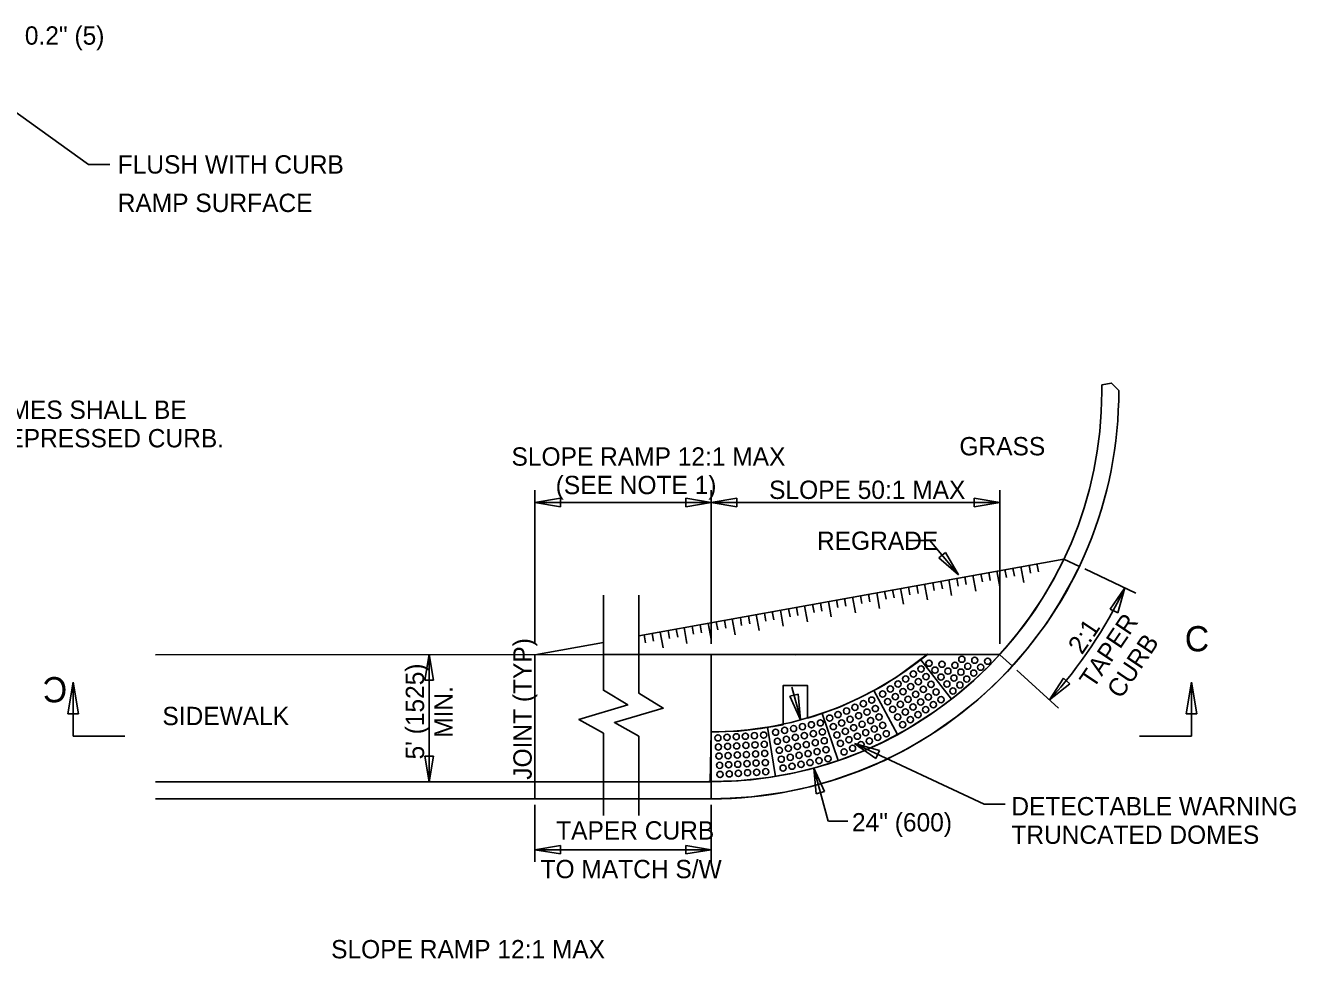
# Model space of a CAD drawing. Extents: x 1.1 to 16.9, y 0.2 to 10.3.
# Drawn here: x 10.47 to 16.7, y 4.75 to 9.33 of the extents above; entities that cross this region are included whole.
import ezdxf

# ---------------------------------------------------------------- set-up
doc = ezdxf.new("R2010")
doc.units = 0
for name, color, linetype in [('SD_P_Dimension Lines', 7, 'Continuous'), ('SD_P_Dimension Text', 7, 'Continuous'), ('SD_P_Prop Object Lines', 7, 'Continuous'), ('SD_P_Shading', 7, 'Continuous'), ('SD_X_Exist Object Lines', 7, 'Continuous')]:
    doc.layers.add(name, color=color, linetype=linetype)

msp = doc.modelspace()

# ---------------------------------------------------------------- linework, layer by layer
at = {"layer": 'SD_P_Dimension Lines'}
for p, q in [((10.7771, 8.6504), (10.3529, 8.9568)), ((10.8831, 8.6504), (10.7771, 8.6504)), ((12.9693, 7.0494), (12.9693, 6.2958)), ((13.8343, 7.0494), (13.8343, 6.2958)), ((15.2503, 7.0494), (15.2503, 6.2958)), ((13.0943, 7.0104), (12.9693, 6.9894)), ((13.8343, 6.9894), (12.9693, 6.9894)), ((12.9693, 6.9894), (13.0943, 6.9684)), ((13.0943, 6.9684), (13.0943, 7.0104)), ((13.8343, 6.9894), (13.7093, 7.0104)), ((13.7093, 7.0104), (13.7093, 6.9684)), ((13.7093, 6.9684), (13.8343, 6.9894)), ((13.9593, 7.0104), (13.8343, 6.9894)), ((15.2503, 6.9894), (13.8343, 6.9894)), ((13.8343, 6.9894), (13.9593, 6.9684)), ((13.9593, 6.9684), (13.9593, 7.0104)), ((15.2503, 6.9894), (15.1253, 7.0104)), ((15.1253, 7.0104), (15.1253, 6.9684)), ((15.1253, 6.9684), (15.2503, 6.9894)), ((14.805, 6.8036), (14.908, 6.8036)), ((14.908, 6.8036), (15.048, 6.6343)), ((14.9845, 6.744), (14.9522, 6.7172)), ((15.048, 6.6343), (14.9845, 6.744)), ((14.9522, 6.7172), (15.048, 6.6343)), ((15.6683, 6.663), (15.9183, 6.544)), ((15.8643, 6.57), (15.7917, 6.4661)), ((15.8297, 6.4481), (15.8643, 6.57)), ((15.7917, 6.4661), (15.8297, 6.4481)), ((12.4498, 6.2423), (12.4288, 6.1173)), ((12.4498, 6.2423), (12.4498, 5.618)), ((12.4708, 6.1173), (12.4498, 6.2423)), ((12.4288, 6.1173), (12.4708, 6.1173)), ((15.5383, 5.98), (15.3343, 6.166)), ((15.5631, 6.1265), (15.4943, 6.02)), ((15.5941, 6.0982), (15.5631, 6.1265)), ((10.7032, 6.107), (10.6769, 5.9508)), ((10.7032, 5.842), (10.7032, 6.107)), ((10.7294, 5.9508), (10.7032, 6.107)), ((14.2614, 6.0484), (14.2208, 6.0376)), ((14.2735, 5.9221), (14.2298, 6.0825)), ((14.2733, 5.9222), (14.2614, 6.0484)), ((15.4943, 6.02), (15.5941, 6.0982)), ((16.1647, 5.9508), (16.1909, 6.107)), ((16.1909, 5.842), (16.1909, 6.107)), ((16.1909, 6.107), (16.2172, 5.9508)), ((14.2208, 6.0376), (14.2733, 5.9222)), ((10.6769, 5.9508), (10.7294, 5.9508)), ((16.2172, 5.9508), (16.1647, 5.9508)), ((10.9565, 5.842), (10.7032, 5.842)), ((14.5383, 5.805), (15.1733, 5.507)), ((14.6604, 5.7707), (14.5383, 5.805)), ((14.5383, 5.805), (14.6425, 5.7327)), ((15.9359, 5.842), (16.1909, 5.842)), ((12.4288, 5.743), (12.4498, 5.618)), ((12.4708, 5.743), (12.4288, 5.743)), ((12.4498, 5.618), (12.4708, 5.743)), ((14.6425, 5.7327), (14.6604, 5.7707)), ((14.409, 5.4242), (14.3381, 5.6848)), ((14.3905, 5.5693), (14.3382, 5.6848)), ((14.3382, 5.6848), (14.3499, 5.5586)), ((14.3499, 5.5586), (14.3905, 5.5693)), ((12.9693, 5.504), (12.9693, 5.224)), ((13.8343, 5.504), (13.8343, 5.224)), ((15.1733, 5.507), (15.2763, 5.507)), ((14.4093, 5.424), (14.5053, 5.424)), ((13.0943, 5.305), (12.9693, 5.284)), ((13.0943, 5.263), (13.0943, 5.305)), ((13.8343, 5.284), (13.7093, 5.305)), ((13.7093, 5.305), (13.7093, 5.263)), ((12.9693, 5.284), (13.8343, 5.284)), ((12.9693, 5.284), (13.0943, 5.263)), ((13.7093, 5.263), (13.8343, 5.284))]:
    msp.add_line(p, q, dxfattribs=at)
msp.add_arc((13.8347, 7.5339), 2.2466, 317.6354, 334.59556, dxfattribs=at)
at = {"layer": 'SD_P_Prop Object Lines'}
for p, q in [((15.7517, 7.5338), (15.7517, 7.5673)), ((15.5653, 6.712), (13.4792, 6.3343)), ((15.6413, 6.676), (15.5653, 6.712)), ((13.3048, 6.3027), (12.9693, 6.242)), ((11.1063, 6.242), (13.3048, 6.2425)), ((12.9693, 5.534), (12.9693, 6.242)), ((13.4792, 6.2426), (15.2503, 6.243)), ((13.8343, 5.618), (13.8343, 6.2423)), ((15.3123, 6.186), (15.2503, 6.242)), ((15.014, 6.0239), (14.8631, 6.217)), ((14.7486, 5.85), (14.6317, 6.0653)), ((14.4581, 5.7223), (14.3784, 5.9539)), ((14.1506, 5.6442), (14.1101, 5.8859)), ((11.1063, 5.618), (13.3048, 5.618)), ((13.4792, 5.618), (13.8343, 5.618)), ((13.8343, 5.534), (13.8343, 5.618)), ((11.1063, 5.534), (13.3048, 5.534)), ((13.4792, 5.534), (13.8343, 5.534))]:
    msp.add_line(p, q, dxfattribs=at)
msp.add_lwpolyline([(15.7517, 7.5673), (15.7987, 7.5763), (15.8347, 7.5403)], dxfattribs=at)
for radius, end in [(2, 0.18141), (1.9163, 0), (1.6709, 309.40895)]:
    msp.add_arc((13.8347, 7.5339), radius, 270, end, dxfattribs=at)
at = {"layer": 'SD_P_Shading'}
for points in [[(12.9693, 5.618), (12.9693, 5.534), (13.8343, 5.534), (13.9273, 5.538), (14.0333, 5.544), (14.1953, 5.567), (14.3183, 5.593), (14.4283, 5.624), (14.5543, 5.668), (14.6843, 5.723), (14.7993, 5.782), (14.9133, 5.85), (15.0353, 5.935), (15.1283, 6.009), (15.2163, 6.088), (15.2883, 6.16), (15.3843, 6.27), (15.4793, 6.396), (15.5443, 6.497), (15.6043, 6.603), (15.6343, 6.661), (15.6413, 6.676), (15.5653, 6.712), (15.5173, 6.616), (15.4603, 6.52), (15.4003, 6.429), (15.3433, 6.353), (15.2753, 6.271), (15.1983, 6.187), (15.1183, 6.112), (15.0283, 6.035), (14.9333, 5.964), (14.7963, 5.876), (14.6773, 5.813), (14.5713, 5.765), (14.4643, 5.724), (14.3543, 5.689), (14.2433, 5.662), (14.1153, 5.638), (13.9663, 5.622), (13.7503, 5.618), (13.4792, 5.618), (13.4792, 5.534), (13.3048, 5.534), (13.3048, 5.618)], [(12.9693, 6.242), (12.9693, 5.618), (13.3048, 5.618), (13.4792, 5.6176), (13.4792, 5.7269), (13.4792, 5.8413), (13.3594, 5.9091), (13.5986, 5.9801), (13.4792, 6.0523), (13.4792, 6.1749), (13.4792, 6.2426), (13.3048, 6.2425), (13.3048, 6.1746), (13.3048, 6.0673), (13.4242, 5.995), (13.1851, 5.9241), (13.3048, 5.8563), (13.3048, 5.618), (13.8293, 5.618), (13.8347, 5.863), (13.8343, 5.863), (13.9703, 5.867), (14.0783, 5.879), (14.1873, 5.898), (14.1873, 6.09), (14.2173, 6.09), (14.2773, 6.09), (14.3073, 6.09), (14.3073, 5.931), (14.3393, 5.94), (14.4643, 5.985), (14.5613, 6.03), (14.6383, 6.069), (14.7433, 6.131), (14.8963, 6.244), (14.2473, 6.242), (13.5006, 6.2426)]]:
    msp.add_lwpolyline(points, close=True, dxfattribs=at)
at = {"layer": 'SD_X_Exist Object Lines'}
for p, q in [((15.3544, 6.6754), (15.3686, 6.5969)), ((15.3942, 6.6829), (15.4015, 6.6421)), ((15.4328, 6.6896), (15.4402, 6.6488)), ((14.9999, 6.611), (15.0141, 6.5326)), ((15.0397, 6.6186), (15.0462, 6.5789)), ((15.0793, 6.6251), (15.086, 6.5865)), ((15.1181, 6.6328), (15.1323, 6.5544)), ((15.1577, 6.6393), (15.1653, 6.5996)), ((15.1965, 6.647), (15.2039, 6.6063)), ((15.2362, 6.6536), (15.2504, 6.5752)), ((15.276, 6.6611), (15.2835, 6.6213)), ((15.3146, 6.6678), (15.3221, 6.628)), ((14.6464, 6.5466), (14.6606, 6.4681)), ((14.6852, 6.5542), (14.6927, 6.5145)), ((14.7248, 6.5608), (14.7325, 6.522)), ((14.7636, 6.5685), (14.7779, 6.4901)), ((14.8032, 6.575), (14.8098, 6.5354)), ((14.843, 6.5826), (14.8496, 6.5429)), ((14.8817, 6.5893), (14.8959, 6.5108)), ((14.9215, 6.5968), (14.9292, 6.558)), ((14.9613, 6.6043), (14.9689, 6.5655)), ((13.3048, 6.0673), (13.3048, 6.5348)), ((13.4792, 6.0523), (13.4792, 6.5348)), ((14.3317, 6.4898), (14.339, 6.449)), ((14.3703, 6.4965), (14.3777, 6.4557)), ((14.4101, 6.504), (14.4237, 6.4277)), ((14.4487, 6.5107), (14.4556, 6.4731)), ((14.4885, 6.5182), (14.4954, 6.4806)), ((14.5283, 6.5258), (14.5426, 6.4473)), ((14.567, 6.5325), (14.5737, 6.4938)), ((14.6068, 6.54), (14.6135, 6.5014)), ((13.9772, 6.4255), (13.9837, 6.3858)), ((14.0168, 6.432), (14.0235, 6.3934)), ((14.0556, 6.4397), (14.0698, 6.3613)), ((14.0952, 6.4462), (14.1028, 6.4064)), ((14.134, 6.4539), (14.1414, 6.4131)), ((14.1737, 6.4605), (14.1879, 6.382)), ((14.2135, 6.468), (14.221, 6.4282)), ((14.2521, 6.4747), (14.2596, 6.4349)), ((14.2919, 6.4822), (14.3061, 6.4038)), ((13.6227, 6.3611), (13.6302, 6.3213)), ((13.6623, 6.3677), (13.67, 6.3289)), ((13.7011, 6.3754), (13.7153, 6.2969)), ((13.7407, 6.3819), (13.7473, 6.3423)), ((13.7805, 6.3894), (13.7871, 6.3498)), ((13.8192, 6.3962), (13.8334, 6.3177)), ((13.859, 6.4037), (13.8667, 6.3649)), ((13.8987, 6.4112), (13.9064, 6.3724)), ((13.9374, 6.4179), (13.9516, 6.3395)), ((13.5045, 6.3394), (13.5112, 6.3007)), ((13.5443, 6.3469), (13.551, 6.3083)), ((13.5839, 6.3534), (13.5981, 6.275)), ((12.9693, 5.618), (12.9693, 6.242)), ((13.4242, 5.995), (13.3048, 6.0673)), ((13.5986, 5.9801), (13.4792, 6.0523)), ((13.1851, 5.9241), (13.4242, 5.995)), ((13.3048, 5.8563), (13.1851, 5.9241)), ((13.3594, 5.9091), (13.5986, 5.9801)), ((13.4792, 5.8413), (13.3594, 5.9091)), ((13.3048, 5.4517), (13.3048, 5.8563)), ((13.4792, 5.4517), (13.4792, 5.8413))]:
    msp.add_line(p, q, dxfattribs=at)
for centre in [(15.0644, 6.2197), (14.8643, 6.1718), (14.9033, 6.2002), (14.9326, 6.166), (14.9668, 6.1953), (14.9961, 6.1611), (15.0302, 6.1904), (15.0937, 6.1855), (15.1279, 6.2148), (15.1571, 6.1806), (15.1913, 6.2099), (14.7511, 6.0981), (14.7889, 6.1227), (14.8266, 6.1472), (14.8511, 6.1095), (14.8888, 6.1341), (14.9134, 6.0964), (14.9619, 6.1319), (14.9912, 6.0977), (15.0253, 6.127), (15.0595, 6.1562), (15.0888, 6.1221), (15.123, 6.1514), (14.6757, 6.049), (14.7134, 6.0735), (14.738, 6.0358), (14.7757, 6.0604), (14.8134, 6.085), (14.838, 6.0473), (14.8757, 6.0718), (14.9002, 6.0341), (14.938, 6.0587), (15.0205, 6.0635), (15.0546, 6.0928), (14.5396, 5.9834), (14.581, 6.0011), (14.6224, 6.0189), (14.6401, 5.9775), (14.7003, 6.0113), (14.7249, 5.9736), (14.7626, 5.9981), (14.8003, 6.0227), (14.8248, 5.985), (14.8625, 6.0096), (14.8871, 5.9718), (14.9248, 5.9964), (14.9625, 6.021), (14.4155, 5.9303), (14.4569, 5.948), (14.4983, 5.9657), (14.516, 5.9243), (14.5574, 5.9421), (14.5987, 5.9598), (14.6164, 5.9184), (14.6578, 5.9361), (14.7494, 5.9359), (14.7871, 5.9604), (14.8117, 5.9227), (14.8494, 5.9473), (14.0916, 5.8468), (14.1501, 5.861), (14.1942, 5.8702), (14.2382, 5.8794), (14.2823, 5.8886), (14.3263, 5.8978), (14.3355, 5.8538), (14.3704, 5.907), (14.3796, 5.863), (14.4333, 5.8889), (14.451, 5.8475), (14.4746, 5.9066), (14.4923, 5.8653), (14.5337, 5.883), (14.5751, 5.9007), (14.5928, 5.8593), (14.6342, 5.877), (14.6755, 5.8948), (14.6932, 5.8534), (14.774, 5.8982), (13.867, 5.8335), (13.8697, 5.7886), (13.912, 5.8362), (13.9146, 5.7913), (13.9569, 5.8388), (13.9595, 5.7939), (14.0018, 5.8415), (14.0045, 5.7966), (14.0467, 5.8441), (14.0494, 5.7992), (14.0943, 5.8019), (14.1593, 5.8169), (14.2034, 5.8261), (14.2474, 5.8354), (14.2566, 5.7913), (14.2915, 5.8446), (14.3007, 5.8005), (14.3447, 5.8097), (14.3888, 5.8189), (14.4687, 5.8062), (14.5101, 5.8239), (14.5514, 5.8416), (14.5691, 5.8002), (14.6105, 5.818), (14.6519, 5.8357), (13.8724, 5.7437), (13.9173, 5.7463), (13.9622, 5.749), (14.0071, 5.7516), (14.052, 5.7543), (14.097, 5.757), (14.1685, 5.7729), (14.1777, 5.7288), (14.2126, 5.7821), (14.2218, 5.738), (14.2658, 5.7473), (14.3099, 5.7565), (14.3539, 5.7657), (14.3631, 5.7216), (14.398, 5.7749), (14.4072, 5.7308), (14.4864, 5.7648), (14.5278, 5.7825), (13.875, 5.6988), (13.9199, 5.7014), (13.9649, 5.7041), (13.9675, 5.6591), (14.0098, 5.7067), (14.0124, 5.6618), (14.0547, 5.7094), (14.0573, 5.6645), (14.0996, 5.712), (14.1023, 5.6671), (14.187, 5.6848), (14.231, 5.694), (14.2751, 5.7032), (14.3191, 5.7124), (13.8777, 5.6538), (13.9226, 5.6565)]:
    msp.add_circle(centre, 0.0151, dxfattribs=at)

# ---------------------------------------------------------------- texts
at = {"layer": 'SD_P_Dimension Text'}
for s, height, p in [('0.2" (5)', 0.09, (10.4653, 9.2385)), ('FLUSH WITH CURB', 0.09, (10.9211, 8.6053)), ('RAMP SURFACE', 0.09, (10.9211, 8.4165)), ('A).  THE AREA OF DETECTABLE WARNING TRUNCATED DOMES SHALL BE', 0.089998, (6.94, 7.4003)), ('  24" (600) LONG AND THE FULL WIDTH OF THE RAMP OR DEPRESSED CURB.', 0.089998, (6.94, 7.2605)), ('GRASS', 0.09, (15.0525, 7.2211)), ('SLOPE RAMP 12:1 MAX', 0.089998, (12.854, 7.1705)), ('(SEE NOTE 1)', 0.089998, (13.0709, 7.0306)), ('SLOPE 50:1 MAX', 0.09, (14.1184, 7.0071)), ('REGRADE', 0.09, (14.3533, 6.7569)), ('C', 0.124, (16.1587, 6.2584)), ('SIDEWALK', 0.09, (11.1404, 5.8959)), ('DETECTABLE WARNING', 0.09, (15.3074, 5.4527)), ('TAPER CURB', 0.09, (13.0732, 5.3339)), ('24" (600)', 0.09, (14.5251, 5.3739)), ('TRUNCATED DOMES', 0.09, (15.3074, 5.3129)), ('TO MATCH S/W', 0.09, (12.9966, 5.1441)), ('SLOPE RAMP 12:1 MAX', 0.089998, (11.9687, 4.7504))]:
    msp.add_text(s, height=height, dxfattribs=at).set_placement(p)
for s, height, rotation, p in [('TAPER', 0.09, 56.07019, (15.7103, 6.0712)), ('2:1', 0.09, 56.07019, (15.6541, 6.2382)), ('JOINT (TYP)', 0.09, 90, (12.9531, 5.628)), ('CURB', 0.09, 56.07019, (15.8452, 6.021)), ("5' (1525)", 0.09, 90, (12.4249, 5.7275)), ('C', 0.124, 180, (10.6735, 6.1321)), ('MIN.', 0.09, 90, (12.5647, 5.8336))]:
    msp.add_text(s, height=height, rotation=rotation, dxfattribs=at).set_placement(p)

doc.saveas('drawing.dxf')
